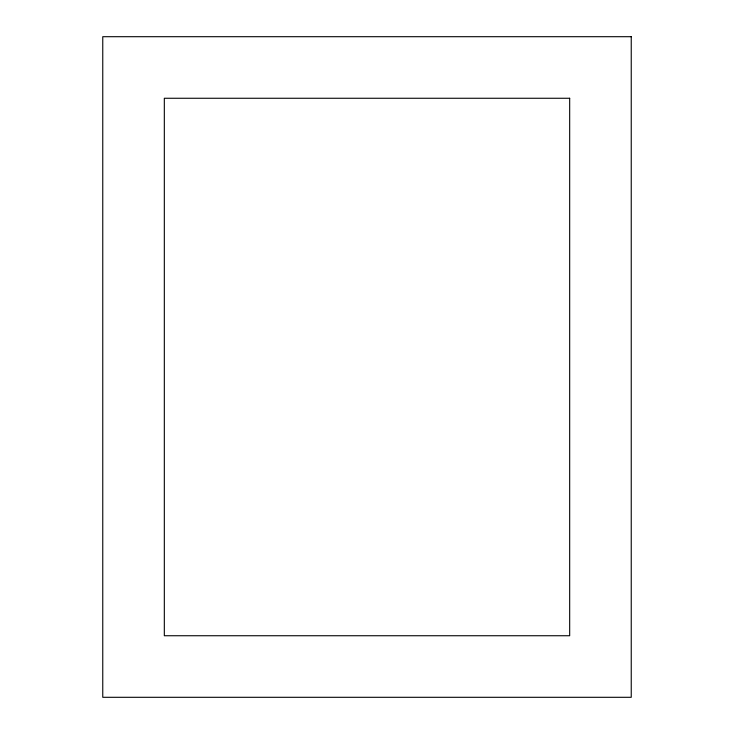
<?xml version="1.0" encoding="UTF-8"?>
<svg xmlns="http://www.w3.org/2000/svg" width="734" height="734" viewBox="0 0 734 734"><rect width="100%" height="100%" fill="white"/><g stroke="black" fill="none" stroke-linecap="round" stroke-linejoin="round"><path stroke-width="1.1" d="M631.24 36.7L102.76 36.7L102.76 697.3L631.24 697.3L631.24 36.7M569.676 98.264L164.324 98.264L164.324 635.736L569.676 635.736L569.676 98.264"/></g></svg>
